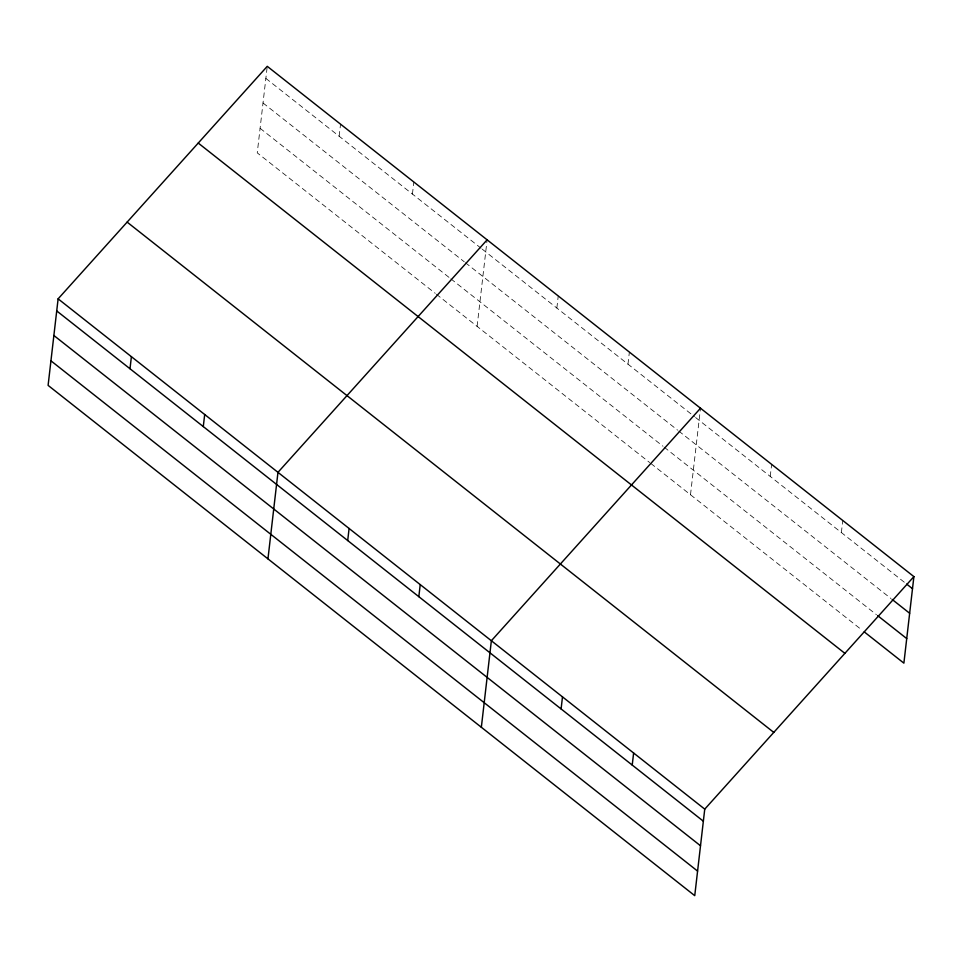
<?xml version="1.0" encoding="UTF-8"?>
<svg xmlns="http://www.w3.org/2000/svg" width="962" height="962" viewBox="0 0 962 962"><rect width="100%" height="100%" fill="white"/><g stroke="black" fill="none" stroke-linecap="round" stroke-linejoin="round"><path stroke-width="0.72" stroke-dasharray="4.81 3.61" d="M267.099 67.677L257.251 152.862L435.233 293.314M339.153 136.243L340.548 124.17M412.433 194.071L413.828 181.998M477.104 326.358L486.964 241.173M556.854 308.032L558.249 295.959M627.982 364.165L629.376 352.092M690.5 494.757L700.504 408.225M770.237 476.43L771.644 464.357M841.377 532.563L842.772 520.49M265.861 78.403L481.072 248.232M482.227 249.146L694.444 416.618M695.61 417.544L905.507 583.176M263.023 102.982L464.261 261.784M465.428 262.71L677.609 430.146M678.775 431.072L891.004 598.544M260.089 128.295L449.699 277.922M450.865 278.848L663.022 446.26M664.189 447.186L876.418 614.658M436.387 294.24L649.687 462.554M650.853 463.468L861.904 630.026"/><path stroke-width="1.44" d="M58.117 298.845L48.1 385.377L694.744 895.67L704.749 809.138L913.9 576.623L267.256 66.33L58.117 298.845L704.749 809.138M130.002 368.747L131.397 356.674M203.283 426.587L204.69 414.514M267.953 558.874L277.97 472.342L487.121 239.839M347.703 540.548L349.098 528.475M418.831 596.68L420.226 584.607M481.349 727.272L491.366 640.74L700.504 408.225M561.099 708.946L562.493 696.873M632.226 765.079L633.621 753.005M913.9 576.623L903.883 663.155L864.237 631.866M906.673 584.09L912.505 588.696M892.171 599.458L909.655 613.263M877.584 615.584L906.733 638.588M198.244 143.061L844.876 653.354M127.128 222.114L773.773 732.407M56.71 310.918L703.354 821.199M53.872 335.485L700.516 845.778M50.938 360.81L697.582 871.091"/></g></svg>
